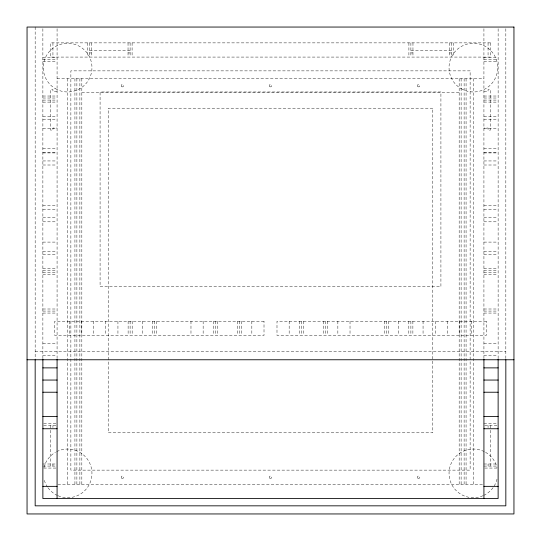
<?xml version="1.0" encoding="UTF-8"?>
<svg xmlns="http://www.w3.org/2000/svg" width="541" height="541" viewBox="0 0 541 541"><rect width="100%" height="100%" fill="white"/><g stroke="black" fill="none" stroke-linecap="round" stroke-linejoin="round"><path stroke-width="0.41" stroke-dasharray="2.71 2.03" d="M89.536 50.584L130.111 50.584M410.889 50.584L451.465 50.584M89.536 52.937L91.605 52.937M128.041 52.937L130.111 52.937M410.889 52.937L412.959 52.937M449.395 52.937L451.465 52.937M42.874 57.522L57.076 57.522M483.925 57.522L498.126 57.522M42.874 59.51L57.076 59.51M483.925 59.51L498.126 59.51M42.874 61.579L57.076 61.579M483.925 61.579L498.126 61.579M57.076 78.58L483.925 78.58M57.076 91.605L52.937 91.605L52.937 89.536L50.584 89.536L50.584 130.111L52.937 130.111L52.937 128.041L57.076 128.041M483.925 91.605L488.063 91.605L488.063 89.536L490.417 89.536L490.417 130.111L488.063 130.111L488.063 128.041L483.925 128.041M81.826 92.781L459.174 92.781M42.874 96.028L57.076 96.028M483.925 96.028L498.126 96.028M42.874 98.016L57.076 98.016M483.925 98.016L498.126 98.016M42.874 100.085L57.076 100.085M483.925 100.085L498.126 100.085M42.874 102.141L57.076 102.073M483.925 102.073L498.126 102.141M42.874 116.356L57.076 116.356M483.925 116.356L498.126 116.356M42.874 119.365L57.076 119.365M483.925 119.365L498.126 119.365M42.874 128.488L57.076 128.488M483.925 128.488L498.126 128.488M42.874 148.775L57.076 148.775M483.925 148.775L498.126 148.775M42.874 152.833L57.076 152.833M483.925 152.833L498.126 152.833M42.874 152.893L57.076 152.893M483.925 152.893L498.126 152.893M42.874 160.947L57.076 160.947M483.925 160.947L498.126 160.947M42.874 165.005L57.076 165.005M483.925 165.005L498.126 165.005M42.874 205.58L57.076 205.58M483.925 205.58L498.126 205.58M42.874 209.638L57.076 209.638M483.925 209.638L498.126 209.638M42.874 217.752L57.076 217.692M483.925 217.692L498.126 217.752M42.874 221.81L57.076 221.81M483.925 221.81L498.126 221.81M42.874 242.097L57.076 242.097M483.925 242.097L498.126 242.097M42.874 251.22L57.076 251.22M483.925 251.22L498.126 251.22M42.874 254.229L57.076 254.229M483.925 254.229L498.126 254.229M42.874 268.512L57.076 268.444M483.925 268.444L498.126 268.512M42.874 270.5L57.076 270.5M483.925 270.5L498.126 270.5M42.874 272.569L57.076 272.569M483.925 272.569L498.126 272.569M42.874 274.558L57.076 274.558M483.925 274.558L498.126 274.558M42.874 309.006L57.076 309.006M483.925 309.006L498.126 309.006M42.874 311.075L57.076 311.075M483.925 311.075L498.126 311.075M42.874 313.063L57.076 313.063M483.925 313.063L498.126 313.063M42.874 343.535L57.076 343.535M483.925 343.535L498.126 343.535M35.165 351.65L505.835 351.65M42.874 355.707L57.076 355.707M483.925 355.707L498.126 355.707M43.713 423.508L56.237 423.508M483.925 423.508L497.287 423.508M43.713 425.497L56.237 425.497M484.763 425.497L497.287 425.497M42.874 464.002L57.076 464.002M483.925 464.002L497.287 464.002M42.874 466.072L56.237 466.072M483.925 466.072L497.287 466.072M43.713 468.06L57.076 468.06M484.763 468.06L497.287 468.06M57.887 484.33L483.925 484.33M505.835 28.741L505.835 358.906M498.126 28.734L498.126 358.473M490.417 425.497L490.417 466.072M488.063 42.874L488.063 57.076M488.063 425.497L488.063 427.566M488.063 464.002L488.063 466.072M483.925 28.734L483.925 358.473M473.375 78.58L473.375 484.33M471.752 321.219L471.752 335.42M466.072 78.58L466.072 484.33M464.124 78.58L464.124 484.33M461.121 78.58L461.121 484.33M459.58 321.219L459.58 335.42M459.174 78.58L459.174 484.33M453.453 42.874L453.453 57.076M451.465 42.874L451.465 57.076M449.395 42.874L449.395 57.076M447.407 321.219L447.407 335.42M435.235 321.219L435.235 335.42M423.062 321.219L423.062 335.42M412.959 42.874L412.959 57.076M412.878 321.219L412.878 335.42M410.889 42.874L410.889 57.076M410.889 321.219L410.889 335.42M408.901 42.874L408.901 57.076M408.82 321.219L408.82 335.42M398.717 321.219L398.717 335.42M388.614 321.219L388.614 335.42M386.545 321.219L386.545 335.42M384.556 321.219L384.556 335.42M350.027 321.219L350.027 335.42M337.855 321.219L337.855 335.42M327.67 321.219L327.67 335.42M325.682 321.219L325.682 335.42M323.613 321.219L323.613 335.42M303.406 321.219L303.406 335.42M301.337 321.219L301.337 335.42M299.349 321.219L299.349 335.42M289.165 321.219L289.165 335.42M251.835 321.219L251.835 335.42M241.651 321.219L241.651 335.42M239.663 321.219L239.663 335.42M237.594 321.219L237.594 335.42M217.387 321.219L217.387 335.42M215.318 321.219L215.318 335.42M213.33 321.219L213.33 335.42M203.145 321.219L203.145 335.42M190.973 321.219L190.973 335.42M156.444 321.219L156.444 335.42M154.456 321.219L154.456 335.42M152.386 321.219L152.386 335.42M142.283 321.219L142.283 335.42M132.18 321.219L132.18 335.42M132.099 42.874L132.099 57.076M130.111 42.874L130.111 57.076M130.111 321.219L130.111 335.42M128.122 321.219L128.122 335.42M128.041 42.874L128.041 57.076M117.938 321.219L117.938 335.42M105.766 321.219L105.766 335.42M93.593 321.219L93.593 335.42M91.605 42.874L91.605 57.076M89.536 42.874L89.536 57.076M87.547 42.874L87.547 57.076M81.826 78.58L81.826 484.33M81.421 321.219L81.421 335.42M79.879 78.58L79.879 484.33M76.876 78.58L76.876 484.33M74.928 78.58L74.928 484.33M69.248 321.219L69.248 335.42M67.625 78.58L67.625 484.33M57.076 28.734L57.076 358.473M52.937 42.874L52.937 57.076M52.937 425.497L52.937 427.566M52.937 464.002L52.937 466.072M50.584 425.497L50.584 466.072M42.874 28.734L42.874 358.473M35.165 27.05L35.165 358.906M497.023 479.143A24.345 24.345 0 0 1 493.487 487.089M493.067 487.684A24.345 24.345 0 0 1 483.607 495.461M482.944 495.759A24.345 24.345 0 0 1 449.044 472.645A24.345 24.345 0 0 1 484.269 451.6M485.548 452.29A24.345 24.345 0 0 1 497.023 467.607M56.731 451.6A24.345 24.345 0 0 1 91.956 472.645A24.345 24.345 0 0 1 58.056 495.759M57.393 495.461A24.345 24.345 0 0 1 47.933 487.684M47.513 487.089A24.345 24.345 0 0 1 43.977 479.143M43.977 467.607A24.345 24.345 0 0 1 55.453 452.29M490.417 42.874L50.584 42.874L50.584 57.076L490.417 57.076L490.417 42.874M470.129 70.871L70.871 70.871L70.871 470.129L470.129 470.129L470.129 70.871M440.915 91.97L100.085 91.97L100.085 286.73L440.915 286.73L440.915 91.97M432.8 108.2L108.2 108.2L108.2 432.8L432.8 432.8L432.8 108.2M264.008 321.219L54.722 321.219L54.722 335.42L264.008 335.42L264.008 321.219M486.278 321.219L276.992 321.219L276.992 335.42L486.278 335.42L486.278 321.219M417.74 86.54A1.217 1.217 0 0 0 419.775 85.999A1.217 1.217 0 0 0 418.281 84.504A1.217 1.217 0 0 0 417.74 86.54M269.891 478.285A1.217 1.217 0 0 0 271.717 477.23A1.217 1.217 0 0 0 269.891 476.175A1.217 1.217 0 0 0 269.891 478.285M269.891 86.736A1.217 1.217 0 0 0 271.717 85.681A1.217 1.217 0 0 0 269.891 84.626A1.217 1.217 0 0 0 269.891 86.736M417.99 478.285A1.217 1.217 0 0 0 419.816 477.23A1.217 1.217 0 0 0 417.99 476.175A1.217 1.217 0 0 0 417.99 478.285M121.793 86.736A1.217 1.217 0 0 0 123.619 85.681A1.217 1.217 0 0 0 121.793 84.626A1.217 1.217 0 0 0 121.793 86.736M121.793 478.285A1.217 1.217 0 0 0 123.619 477.23A1.217 1.217 0 0 0 121.793 476.175A1.217 1.217 0 0 0 121.793 478.285M461.202 88.71A24.345 24.345 0 0 0 497.72 67.625A24.345 24.345 0 0 0 461.202 46.54A24.345 24.345 0 0 0 461.202 88.71M55.453 88.71A24.345 24.345 0 0 0 91.97 67.625A24.345 24.345 0 0 0 55.453 46.54A24.345 24.345 0 0 0 55.453 88.71"/><path stroke-width="0.81" d="M27.05 359.765L513.95 359.765M42.874 367.88L57.076 367.88M483.925 367.88L498.126 367.88M42.874 380.053L57.076 380.053M483.925 380.053L498.126 380.053M42.874 392.225L57.076 392.225M483.925 392.225L498.126 392.225M42.874 416.57L57.076 416.57M483.925 416.57L498.126 416.57M42.874 428.743L57.076 428.743M483.925 428.743L498.126 428.743M42.874 486.359L57.076 486.359M483.925 486.359L498.126 486.359M505.835 359.751L505.835 505.835L35.165 505.835L35.165 359.751M498.126 359.123L498.126 498.532L42.874 498.532L42.874 359.123M483.925 359.224L483.925 498.532M57.076 359.305L57.076 498.532M513.95 27.05L27.05 27.05L27.05 513.95L513.95 513.95L513.95 27.05"/></g></svg>
